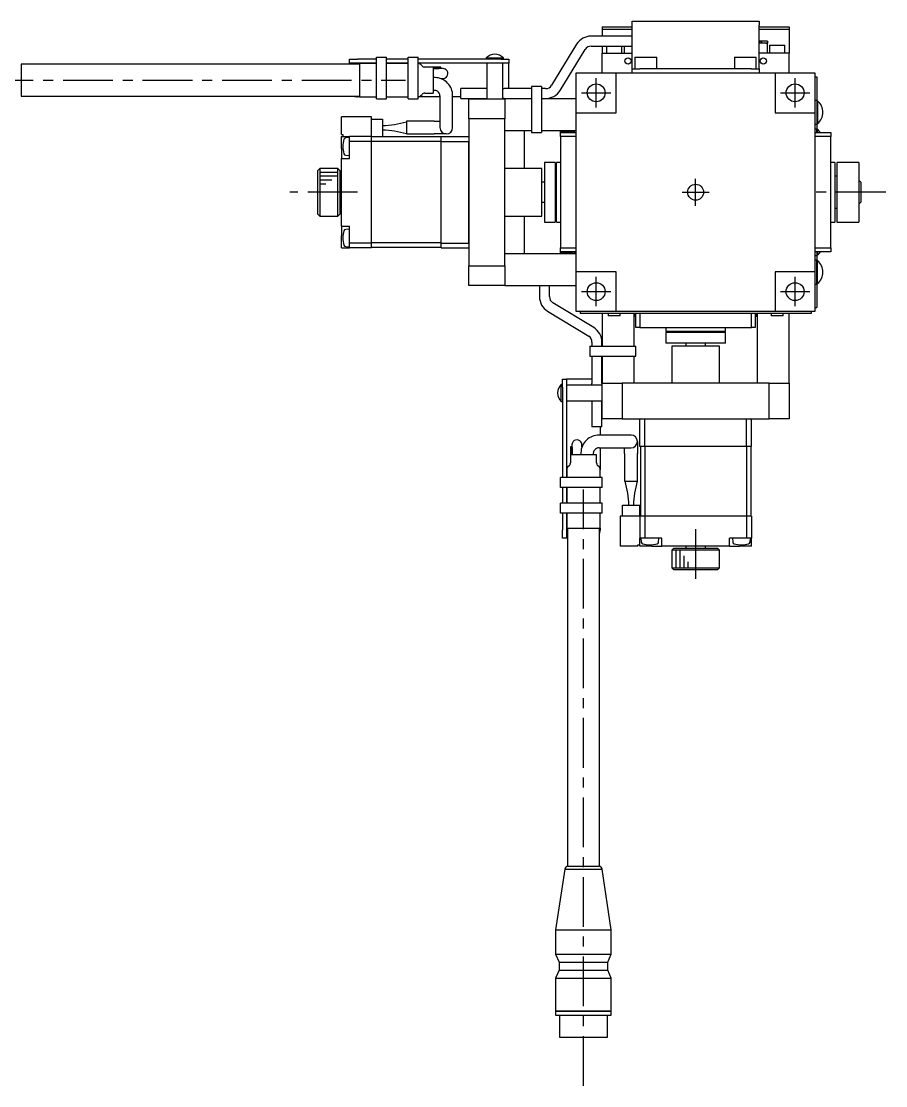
# Model space of a CAD drawing. Extents: x -289 to 423, y 17 to 514.
# Drawn here: x 182.7 to 400.1, y 170.5 to 438.3 of the extents above; entities that cross this region are included whole.
import ezdxf

# ---------------------------------------------------------------- set-up
doc = ezdxf.new("R2010")
doc.units = 0
doc.header["$LTSCALE"] = 10
doc.linetypes.add('CENTER', pattern=[2, 1.25, -0.25, 0.25, -0.25])
doc.layers.add('1', color=7, linetype='CONTINUOUS')

msp = doc.modelspace()

# ---------------------------------------------------------------- linework, layer by layer
at = {"layer": '1', "color": 7, "linetype": 'CONTINUOUS'}
for p, q in [((328.773324, 436.887061), (328.773324, 436.287061)), ((328.773324, 436.887061), (330.140971, 436.887061)), ((328.773324, 436.887061), (328.773324, 436.287061)), ((328.773324, 436.887061), (330.140971, 436.887061)), ((330.140971, 436.887061), (336.273324, 436.887061)), ((330.140971, 436.887061), (336.273324, 436.887061)), ((336.273324, 438.287061), (368.273324, 438.287061)), ((336.273324, 437.287061), (336.273324, 438.287061)), ((336.273324, 438.287061), (368.273324, 438.287061)), ((336.273324, 437.287061), (336.273324, 438.287061)), ((336.273324, 426.287061), (336.273324, 437.287061)), ((336.273324, 426.287061), (336.273324, 437.287061)), ((368.273324, 438.287061), (368.273324, 437.287061)), ((368.273324, 438.287061), (368.273324, 437.287061)), ((368.273324, 426.287061), (368.273324, 437.287061)), ((368.273324, 426.287061), (368.273324, 437.287061)), ((368.273324, 436.887061), (374.405677, 436.887061)), ((368.273324, 436.887061), (374.405677, 436.887061)), ((374.405677, 436.887061), (375.773324, 436.887061)), ((374.405677, 436.887061), (375.773324, 436.887061)), ((375.773324, 436.887061), (375.773324, 436.287061)), ((375.773324, 436.887061), (375.773324, 436.287061)), ((336.273324, 434.537061), (326.005375, 434.537061)), ((328.773324, 436.287061), (330.140971, 436.287061)), ((328.773324, 436.287061), (328.773324, 434.537061)), ((328.773324, 436.287061), (330.140971, 436.287061)), ((328.773324, 436.287061), (328.773324, 434.537061)), ((330.140971, 436.287061), (336.273324, 436.287061)), ((330.140971, 436.287061), (336.273324, 436.287061)), ((368.273324, 436.287061), (374.405677, 436.287061)), ((368.273324, 436.287061), (374.405677, 436.287061)), ((374.405677, 436.287061), (375.773324, 436.287061)), ((374.405677, 436.287061), (375.773324, 436.287061)), ((375.773324, 436.287061), (375.773324, 430.287061)), ((375.773324, 436.287061), (375.773324, 430.287061)), ((322.338776, 432.509136), (316.070826, 422.18408)), ((318.207872, 420.886761), (324.475821, 431.211817)), ((326.005375, 432.037061), (336.273324, 432.037061)), ((328.773324, 432.037061), (328.773324, 430.287061)), ((328.773324, 432.037061), (328.773324, 430.287061)), ((329.873324, 432.037061), (329.873324, 430.287061)), ((329.873324, 432.037061), (329.873324, 430.287061)), ((333.673324, 430.287061), (333.673324, 432.037061)), ((333.673324, 430.287061), (333.673324, 432.037061)), ((334.273324, 432.037061), (334.273324, 430.287061)), ((334.273324, 432.037061), (334.273324, 430.287061)), ((368.392049, 433.287061), (368.273324, 433.287061)), ((368.408563, 432.787061), (368.273324, 432.787061)), ((368.408563, 432.787061), (368.273324, 432.787061)), ((368.392049, 433.287061), (368.392049, 432.787061)), ((368.810163, 433.287061), (368.392049, 433.287061)), ((368.810163, 432.787061), (368.408563, 432.787061)), ((369.889382, 432.787061), (368.408563, 432.787061)), ((368.810163, 433.287061), (368.810163, 432.787061)), ((370.301946, 433.287061), (368.810163, 433.287061)), ((370.301946, 432.787061), (368.810163, 432.787061)), ((369.889382, 432.787061), (370.301946, 432.787061)), ((370.273324, 432.787061), (370.273324, 430.287061)), ((370.273324, 432.787061), (370.273324, 430.287061)), ((370.301946, 433.287061), (370.301946, 432.787061)), ((370.873324, 432.287061), (374.673324, 432.287061)), ((370.873324, 432.287061), (374.673324, 432.287061)), ((370.873324, 432.287061), (370.873324, 430.287061)), ((370.873324, 432.287061), (370.873324, 430.287061)), ((374.673324, 430.287061), (374.673324, 432.287061)), ((374.673324, 430.287061), (374.673324, 432.287061)), ((265.273324, 427.787061), (265.273324, 428.787061)), ((265.273324, 428.787061), (267.273324, 428.787061)), ((265.273324, 427.787061), (265.273324, 428.787061)), ((265.273324, 428.787061), (267.273324, 428.787061)), ((272.023324, 428.787061), (267.273324, 428.787061)), ((272.023324, 428.787061), (267.273324, 428.787061)), ((272.023327, 429.287061), (274.523327, 429.287061)), ((272.023327, 428.287061), (272.023327, 429.287061)), ((280.023324, 428.787061), (274.523324, 428.787061)), ((280.023324, 428.787061), (274.523324, 428.787061)), ((274.523327, 428.287061), (274.523327, 429.287061)), ((280.023327, 429.287061), (282.523327, 429.287061)), ((280.023327, 428.287061), (280.023327, 429.287061)), ((303.273324, 428.787061), (282.523324, 428.787061)), ((303.273324, 428.787061), (282.523324, 428.787061)), ((282.523327, 428.287061), (282.523327, 429.287061)), ((299.623324, 429.079309), (303.923324, 429.079309)), ((299.623324, 429.079309), (303.923324, 429.079309)), ((299.623324, 429.079309), (299.623324, 428.787061)), ((299.623324, 429.079309), (299.623324, 428.787061)), ((303.273324, 428.787061), (305.273324, 428.787061)), ((303.273324, 428.787061), (305.273324, 428.787061)), ((303.923324, 428.787061), (303.923324, 429.079309)), ((303.923324, 428.787061), (303.923324, 429.079309)), ((305.273324, 428.787061), (305.273324, 427.787061)), ((305.273324, 428.787061), (305.273324, 427.787061)), ((328.773324, 425.287061), (328.773324, 430.287061)), ((328.773324, 430.287061), (336.273324, 430.287061)), ((328.773324, 430.287061), (336.273324, 430.287061)), ((328.773324, 425.287061), (328.773324, 430.287061)), ((337.023324, 429.287061), (342.523324, 429.287061)), ((337.023324, 429.287061), (342.523324, 429.287061)), ((337.023324, 429.287061), (337.023324, 426.287061)), ((337.023324, 429.287061), (337.023324, 426.287061)), ((342.523324, 426.287061), (342.523324, 429.287061)), ((342.523324, 426.287061), (342.523324, 429.287061)), ((362.023324, 429.287061), (367.523324, 429.287061)), ((362.023324, 429.287061), (367.523324, 429.287061)), ((362.023324, 429.287061), (362.023324, 426.287061)), ((362.023324, 429.287061), (362.023324, 426.287061)), ((367.523324, 426.287061), (367.523324, 429.287061)), ((367.523324, 426.287061), (367.523324, 429.287061)), ((375.773324, 430.287061), (368.273324, 430.287061)), ((375.773324, 430.287061), (368.273324, 430.287061)), ((375.773324, 425.287061), (375.773324, 430.287061)), ((375.773324, 425.287061), (375.773324, 430.287061)), ((182.730984, 427.487061), (182.730984, 419.487061)), ((267.773327, 427.487061), (182.730984, 427.487061)), ((267.273324, 427.787061), (265.273324, 427.787061)), ((265.273324, 427.487061), (265.273324, 427.787061)), ((267.273324, 427.787061), (265.273324, 427.787061)), ((265.273324, 427.487061), (265.273324, 427.787061)), ((272.023327, 427.787061), (267.273324, 427.787061)), ((272.023327, 427.787061), (267.273324, 427.787061)), ((267.773327, 427.687061), (267.773327, 419.287061)), ((272.023327, 427.687061), (267.773327, 427.687061)), ((272.023327, 425.837061), (272.023327, 428.287061)), ((272.023327, 418.787061), (272.023327, 425.837061)), ((280.023327, 427.787061), (274.523324, 427.787061)), ((280.023327, 427.687061), (274.523324, 427.687061)), ((274.523327, 425.837061), (274.523327, 428.287061)), ((280.023327, 427.787061), (274.523327, 427.787061)), ((274.523327, 418.787061), (274.523327, 425.837061)), ((280.023327, 425.837061), (280.023327, 428.287061)), ((280.023327, 418.787061), (280.023327, 425.837061)), ((303.273324, 427.787061), (282.523324, 427.787061)), ((282.523327, 425.837061), (282.523327, 428.287061)), ((303.273324, 427.787061), (282.523327, 427.787061)), ((282.523327, 418.787061), (282.523327, 425.837061)), ((283.480434, 427.079954), (283.166221, 427.394168)), ((286.273324, 426.787061), (284.187541, 426.787061)), ((286.651472, 426.737061), (286.273286, 426.73459)), ((286.273324, 426.787061), (286.273324, 420.187061)), ((288.78741, 426.40105), (286.273324, 426.642114)), ((287.728407, 426.359921), (286.273324, 426.359921)), ((288.223324, 426.737061), (286.651472, 426.737061)), ((288.548906, 426.377188), (287.728406, 426.359921)), ((288.223324, 426.455137), (288.223324, 426.737061)), ((288.223324, 426.455137), (288.223324, 426.737061)), ((299.773324, 427.787061), (299.773324, 418.787061)), ((305.273324, 427.787061), (303.273324, 427.787061)), ((305.273324, 427.787061), (303.273324, 427.787061)), ((303.773324, 418.787061), (303.773324, 427.787061)), ((305.273324, 421.358835), (305.273324, 427.787061)), ((305.273324, 421.358835), (305.273324, 427.787061)), ((336.273324, 425.287061), (336.273324, 426.287061)), ((336.273324, 426.287061), (338.273324, 426.287061)), ((336.273324, 425.287061), (336.273324, 426.287061)), ((336.273324, 426.287061), (338.273324, 426.287061)), ((366.273324, 426.287061), (338.273324, 426.287061)), ((366.273324, 426.287061), (338.273324, 426.287061)), ((366.273324, 426.287061), (368.273324, 426.287061)), ((366.273324, 426.287061), (368.273324, 426.287061)), ((368.273324, 426.287061), (368.273324, 425.287061)), ((368.273324, 426.287061), (368.273324, 425.287061)), ((286.754246, 424.13559), (286.273324, 424.13559)), ((322.273324, 415.287061), (322.273324, 425.287061)), ((322.273324, 425.287061), (332.273324, 425.287061)), ((332.273324, 415.287061), (332.273324, 425.287061)), ((332.273324, 425.287061), (372.273324, 425.287061)), ((372.273324, 425.287061), (372.273324, 415.287061)), ((372.273324, 425.287061), (382.273324, 425.287061)), ((382.273324, 425.287061), (382.273324, 416.787056)), ((382.273324, 424.287061), (382.773324, 424.287061)), ((382.273324, 424.287061), (382.773324, 424.287061)), ((382.773324, 424.287061), (382.773324, 422.287061)), ((382.773324, 424.287061), (382.773324, 422.287061)), ((286.273324, 420.93559), (286.754246, 420.93559)), ((286.754246, 420.93559), (286.883365, 420.927623)), ((286.883365, 420.927623), (287.02239, 420.900916)), ((287.02239, 420.900916), (287.154844, 420.85702)), ((287.154844, 420.85702), (287.2782, 420.798367)), ((287.2782, 420.798367), (287.391448, 420.727317)), ((293.273324, 418.858835), (293.273324, 421.358835)), ((299.773324, 421.358835), (293.273324, 421.358835)), ((303.773324, 421.358835), (304.139349, 421.358835)), ((307.407298, 421.358835), (304.139349, 421.358835)), ((310.005375, 421.358835), (307.407298, 421.358835)), ((311.023324, 421.358835), (310.005375, 421.358835)), ((311.023324, 421.858835), (311.023324, 421.013139)), ((313.523324, 421.858835), (311.023324, 421.858835)), ((311.023324, 421.013139), (311.023324, 417.112413)), ((313.523324, 421.858835), (313.523324, 421.013139)), ((314.541273, 421.358835), (313.523324, 421.358835)), ((313.523324, 421.013139), (313.523324, 417.112413)), ((382.773324, 422.287061), (382.773324, 418.387061)), ((382.773324, 422.287061), (382.773324, 418.387061)), ((182.730984, 419.487061), (267.773327, 419.487061)), ((267.773327, 419.287061), (267.273324, 419.287061)), ((267.773327, 419.287061), (267.273324, 419.287061)), ((267.773327, 419.287061), (272.023324, 419.287061)), ((272.023327, 418.787061), (274.523327, 418.787061)), ((274.523324, 419.287061), (280.023324, 419.287061)), ((280.023327, 418.787061), (282.523327, 418.787061)), ((287.973324, 419.287061), (282.523324, 419.287061)), ((287.973324, 419.287061), (282.523327, 419.287061)), ((283.166221, 419.579954), (283.480434, 419.894168)), ((284.187541, 420.187061), (286.273324, 420.187061)), ((287.973324, 419.53559), (287.973324, 414.53559)), ((291.173324, 414.53559), (291.173324, 419.53559)), ((293.273324, 419.287061), (291.173324, 419.287061)), ((293.273324, 419.287061), (291.173324, 419.287061)), ((293.273324, 418.858835), (299.773324, 418.858835)), ((295.273324, 418.787061), (304.273324, 418.787061)), ((295.273324, 413.787061), (295.273324, 418.787061)), ((304.139349, 418.858835), (303.773324, 418.858835)), ((304.139349, 418.858835), (307.407298, 418.858835)), ((304.273324, 418.787061), (304.273324, 413.787061)), ((311.023324, 418.787061), (304.273324, 418.787061)), ((307.407298, 418.858835), (310.005375, 418.858835)), ((310.005375, 418.858835), (311.023324, 418.858835)), ((313.523324, 418.858835), (314.541273, 418.858835)), ((322.273324, 418.787061), (313.523324, 418.787061)), ((382.773324, 418.387061), (382.273324, 418.387061)), ((382.773324, 418.387061), (382.773324, 412.387061)), ((382.932879, 418.237061), (382.773324, 418.237061)), ((382.932879, 418.237061), (382.932879, 412.537061)), ((311.023324, 417.112413), (311.023324, 410.287061)), ((313.523324, 417.112413), (313.523324, 410.287061)), ((322.273324, 415.287061), (332.273324, 415.287061)), ((322.273324, 375.287061), (322.273324, 415.287061)), ((372.273324, 415.287061), (382.273324, 415.287061)), ((382.273324, 416.787056), (382.273324, 415.287061)), ((382.273324, 415.287061), (382.273324, 414.787066)), ((270.773324, 414.287061), (263.273324, 414.287061)), ((263.273324, 409.787061), (263.273324, 414.287061)), ((270.773324, 409.287061), (270.773324, 414.287061)), ((270.773324, 413.687061), (273.573324, 413.687061)), ((273.573324, 413.687061), (273.573324, 409.287061)), ((279.573324, 413.13559), (279.573324, 409.93559)), ((286.573324, 413.13559), (279.573324, 413.13559)), ((286.573324, 413.13559), (287.973324, 413.13559)), ((287.973324, 414.53559), (287.973324, 411.53559)), ((291.173324, 411.53559), (291.173324, 414.53559)), ((304.273324, 413.787061), (295.273324, 413.787061)), ((295.273324, 413.787061), (295.273324, 376.787061)), ((304.273324, 376.787061), (304.273324, 413.787061)), ((382.273324, 414.787066), (382.273324, 409.287061)), ((382.273324, 412.387061), (382.773324, 412.387061)), ((382.773324, 412.537061), (382.932879, 412.537061)), ((382.773324, 412.387061), (382.773324, 411.187061)), ((382.773324, 412.387061), (382.773324, 411.187061)), ((263.273324, 409.787061), (263.573324, 409.787061)), ((263.573324, 409.787061), (263.573324, 409.287061)), ((279.573324, 409.93559), (286.573324, 409.93559)), ((289.573324, 409.93559), (286.573324, 409.93559)), ((304.273324, 410.787061), (311.023324, 410.787061)), ((309.273324, 401.287061), (309.273324, 410.787061)), ((309.273324, 401.287061), (309.273324, 410.787061)), ((311.023324, 410.287061), (313.523324, 410.287061)), ((313.523324, 410.787061), (322.273324, 410.787061)), ((318.273324, 410.287061), (318.273324, 410.537061)), ((318.273324, 410.287061), (318.273324, 410.537061)), ((321.11544, 410.537061), (318.273324, 410.537061)), ((321.11544, 410.537061), (318.273324, 410.537061)), ((318.273324, 410.287061), (322.273324, 410.287061)), ((318.273324, 409.287061), (318.273324, 410.287061)), ((321.273324, 410.716883), (321.273324, 410.787061)), ((321.273324, 410.716883), (321.273324, 410.787061)), ((321.613769, 410.287061), (321.613769, 410.787061)), ((321.773324, 410.287061), (321.773324, 410.787061)), ((382.773324, 411.187061), (382.273324, 411.187061)), ((382.273324, 410.287061), (386.273324, 410.287061)), ((382.773324, 411.037061), (382.773324, 411.187061)), ((382.773324, 410.287061), (382.773324, 411.187061)), ((382.773324, 410.287061), (382.773324, 411.037061)), ((382.773324, 410.287061), (382.773324, 411.037061)), ((382.932879, 411.037061), (382.773324, 411.037061)), ((382.932879, 410.287061), (382.932879, 411.037061)), ((386.273324, 410.287061), (386.273324, 409.287061)), ((263.273324, 409.287061), (265.273324, 409.287061)), ((263.273324, 406.287061), (263.273324, 409.287061)), ((265.273324, 409.037061), (264.288044, 408.95086)), ((270.773324, 409.287061), (265.273324, 409.287061)), ((265.273324, 408.087061), (265.273324, 409.287061)), ((265.273324, 403.787061), (265.273324, 408.087061)), ((270.773324, 408.087061), (265.273324, 408.087061)), ((270.773324, 408.087061), (270.773324, 409.287061)), ((270.773324, 409.287061), (273.573324, 409.287061)), ((288.273324, 409.187061), (270.773324, 409.187061)), ((270.773324, 382.487061), (270.773324, 408.087061)), ((288.273324, 408.04564), (270.773324, 408.04564)), ((288.273324, 409.287061), (295.173324, 409.287061)), ((288.273324, 408.087061), (288.273324, 409.287061)), ((288.273324, 408.087061), (295.223324, 408.087061)), ((288.273324, 382.487061), (288.273324, 408.087061)), ((295.273324, 409.187061), (295.173324, 409.287061)), ((295.223324, 408.087061), (295.273324, 408.137061)), ((295.223324, 382.487061), (295.223324, 408.087061)), ((318.273324, 409.287061), (318.273324, 381.287061)), ((322.273324, 409.287061), (318.273324, 409.287061)), ((382.273324, 409.287061), (382.273324, 406.287066)), ((386.273324, 409.287061), (382.273324, 409.287061)), ((386.273324, 381.287061), (386.273324, 409.287061)), ((263.273324, 406.287061), (263.273324, 403.787061)), ((264.288044, 404.623262), (265.273324, 404.537061)), ((382.273324, 406.287066), (382.273324, 388.787056)), ((263.273324, 386.787061), (263.273324, 403.787061)), ((263.273324, 403.787061), (265.273324, 403.787061)), ((314.273324, 402.787061), (314.273324, 387.787061)), ((316.973324, 402.787061), (314.273324, 402.787061)), ((316.973324, 402.787061), (316.973324, 387.787061)), ((317.273324, 387.787061), (317.273324, 402.787061)), ((318.273324, 402.787061), (317.273324, 402.787061)), ((387.273324, 402.787061), (386.273324, 402.787061)), ((387.273324, 402.787061), (387.273324, 387.787061)), ((387.773324, 402.787061), (387.773324, 387.787061)), ((393.273324, 402.787061), (387.773324, 402.787061)), ((393.273324, 402.787061), (393.273324, 387.787061)), ((257.773324, 401.287061), (257.273324, 400.787061)), ((257.273324, 395.287061), (257.273324, 400.787061)), ((257.773324, 401.287061), (257.773324, 395.287061)), ((262.273324, 401.287061), (257.773324, 401.287061)), ((262.273324, 395.287061), (262.273324, 401.287061)), ((262.773324, 400.787061), (262.273324, 401.287061)), ((262.773324, 400.787061), (262.773324, 395.287061)), ((313.573324, 401.287061), (304.273324, 401.287061)), ((313.573324, 389.287061), (313.573324, 401.287061)), ((317.273324, 399.287061), (316.973324, 399.287061)), ((387.773324, 399.287061), (387.273324, 399.287061)), ((263.273324, 397.787061), (262.773324, 397.787061)), ((314.273324, 397.787061), (313.573324, 397.787061)), ((393.773324, 397.787061), (393.273324, 398.287061)), ((393.773324, 397.787061), (393.773324, 395.287061)), ((257.273324, 389.787061), (257.273324, 395.287061)), ((257.773324, 395.287061), (257.773324, 389.287061)), ((262.273324, 389.287061), (262.273324, 395.287061)), ((262.773324, 395.287061), (262.773324, 389.787061)), ((393.773324, 395.287061), (393.773324, 392.787061)), ((262.773324, 392.787061), (263.273324, 392.787061)), ((313.573324, 392.787061), (314.273324, 392.787061)), ((316.973324, 391.287061), (317.273324, 391.287061)), ((387.273324, 391.287061), (387.773324, 391.287061)), ((393.273324, 392.287061), (393.773324, 392.787061)), ((257.273324, 389.787061), (257.773324, 389.287061)), ((257.773324, 389.287061), (262.273324, 389.287061)), ((262.273324, 389.287061), (262.773324, 389.787061)), ((304.273324, 389.287061), (313.573324, 389.287061)), ((309.273324, 379.787061), (309.273324, 389.287061)), ((309.273324, 379.787061), (309.273324, 389.287061)), ((382.273324, 388.787056), (382.273324, 385.787066)), ((263.273324, 386.787061), (265.273324, 386.787061)), ((263.273324, 386.787061), (263.273324, 384.287061)), ((265.273324, 386.037061), (264.288044, 385.95086)), ((265.273324, 382.487061), (265.273324, 386.787061)), ((314.273324, 387.787061), (316.973324, 387.787061)), ((317.273324, 387.787061), (318.273324, 387.787061)), ((382.273324, 385.787066), (382.273324, 384.287056)), ((386.273324, 387.787061), (387.273324, 387.787061)), ((387.773324, 387.787061), (393.273324, 387.787061)), ((263.273324, 381.287061), (263.273324, 384.287061)), ((382.273324, 384.287056), (382.273324, 381.287061)), ((263.273324, 381.287061), (265.273324, 381.287061)), ((264.288044, 381.623262), (265.273324, 381.537061)), ((270.773324, 382.487061), (265.273324, 382.487061)), ((265.273324, 381.287061), (265.273324, 382.487061)), ((270.773324, 381.287061), (265.273324, 381.287061)), ((288.273324, 382.528482), (270.773324, 382.528482)), ((270.773324, 381.287061), (270.773324, 382.487061)), ((288.273324, 381.387061), (270.773324, 381.387061)), ((288.273324, 382.487061), (295.223324, 382.487061)), ((288.273324, 381.287061), (288.273324, 382.487061)), ((288.273324, 381.287061), (295.173324, 381.287061)), ((295.173324, 381.287061), (295.273324, 381.387061)), ((295.273324, 382.437061), (295.223324, 382.487061)), ((318.273324, 380.287061), (318.273324, 381.287061)), ((318.273324, 381.287061), (322.273324, 381.287061)), ((318.273324, 380.037061), (318.273324, 380.287061)), ((318.273324, 380.037061), (318.273324, 380.287061)), ((322.273324, 380.287061), (318.273324, 380.287061)), ((321.613768, 380.287061), (321.613768, 379.787061)), ((321.773323, 380.287061), (321.773323, 379.787061)), ((382.273324, 381.287061), (382.273324, 379.787056)), ((382.273324, 381.287061), (386.273324, 381.287061)), ((386.273324, 380.287061), (382.273324, 380.287061)), ((382.773323, 380.287061), (382.773323, 379.387061)), ((382.773323, 380.287061), (382.773323, 379.537061)), ((382.773323, 380.287061), (382.773323, 379.537061)), ((382.932878, 380.287061), (382.932878, 379.537061)), ((386.273324, 381.287061), (386.273324, 380.287061)), ((322.273324, 379.787061), (304.273324, 379.787061)), ((318.273324, 380.037061), (321.11544, 380.037061)), ((318.273324, 380.037061), (321.11544, 380.037061)), ((321.273324, 379.787061), (321.273324, 379.857239)), ((321.273324, 379.787061), (321.273324, 379.857239)), ((382.273323, 379.387061), (382.773323, 379.387061)), ((382.273324, 379.787056), (382.273324, 376.787066)), ((382.773324, 378.187061), (382.273324, 378.187061)), ((382.773323, 379.537061), (382.773323, 379.387061)), ((382.773323, 379.537061), (382.932878, 379.537061)), ((382.773324, 379.387061), (382.773324, 378.187061)), ((382.773324, 379.387061), (382.773324, 378.187061)), ((382.773324, 372.187061), (382.773324, 378.187061)), ((382.932879, 378.037061), (382.773324, 378.037061)), ((382.932879, 372.337061), (382.932879, 378.037061)), ((295.273324, 371.787061), (295.273324, 376.787061)), ((295.273324, 376.787061), (304.273324, 376.787061)), ((304.273324, 376.787061), (304.273324, 371.787061)), ((332.273324, 375.287061), (322.273324, 375.287061)), ((322.273324, 365.287061), (322.273324, 375.287061)), ((332.273324, 365.287061), (332.273324, 375.287061)), ((372.273324, 375.287061), (372.273324, 365.287061)), ((382.273324, 375.287061), (372.273324, 375.287061)), ((382.273324, 376.787066), (382.273324, 375.787056)), ((382.273324, 375.787056), (382.273324, 375.287061)), ((382.273324, 375.287061), (382.273324, 373.787066)), ((382.273324, 373.787066), (382.273324, 365.287061)), ((382.273324, 372.187061), (382.773324, 372.187061)), ((382.773324, 372.337061), (382.932879, 372.337061)), ((382.773324, 372.187061), (382.773324, 368.287061)), ((382.773324, 372.187061), (382.773324, 368.287061)), ((304.273324, 371.787061), (295.273324, 371.787061)), ((304.273324, 371.787061), (322.273324, 371.787061)), ((313.023324, 371.787061), (313.023324, 369.019112)), ((315.523324, 369.019112), (315.523324, 371.787061)), ((326.673624, 361.221609), (316.348568, 367.489558)), ((382.773324, 368.287061), (382.773324, 366.287061)), ((382.773324, 368.287061), (382.773324, 366.287061)), ((315.051249, 365.352513), (325.376305, 359.084564)), ((332.273324, 365.287061), (322.273324, 365.287061)), ((323.273324, 365.287061), (323.273324, 364.787061)), ((323.273324, 365.287061), (323.273324, 364.787061)), ((325.273324, 364.787061), (323.273324, 364.787061)), ((325.273324, 364.787061), (323.273324, 364.787061)), ((379.273324, 364.787061), (325.273324, 364.787061)), ((379.273324, 364.787061), (325.273324, 364.787061)), ((328.773324, 364.787061), (328.773324, 356.537061)), ((330.273324, 364.787061), (330.273324, 364.187061)), ((330.273324, 364.787061), (330.273324, 364.187061)), ((333.273324, 364.187061), (330.273324, 364.187061)), ((333.273324, 364.187061), (330.273324, 364.187061)), ((372.273324, 365.287061), (332.273324, 365.287061)), ((333.273324, 364.187061), (333.273324, 364.787061)), ((333.273324, 364.187061), (333.273324, 364.787061)), ((336.773324, 356.537061), (336.773324, 364.787061)), ((337.273324, 364.627506), (336.773324, 364.627506)), ((337.273324, 361.287061), (337.273324, 364.787061)), ((338.273324, 364.787061), (338.273324, 361.287061)), ((366.273324, 361.287061), (366.273324, 364.787061)), ((367.273324, 364.787061), (367.273324, 361.287061)), ((367.273324, 364.627506), (367.773324, 364.627506)), ((367.773324, 364.787061), (367.773324, 347.287061)), ((371.273324, 364.787061), (371.273324, 364.187061)), ((371.273324, 364.787061), (371.273324, 364.187061)), ((374.273324, 364.187061), (371.273324, 364.187061)), ((374.273324, 364.187061), (371.273324, 364.187061)), ((382.273324, 365.287061), (372.273324, 365.287061)), ((374.273324, 364.187061), (374.273324, 364.787061)), ((374.273324, 364.187061), (374.273324, 364.787061)), ((375.773324, 347.287061), (375.773324, 364.787061)), ((381.273324, 364.787061), (379.273324, 364.787061)), ((381.273324, 364.787061), (379.273324, 364.787061)), ((381.273324, 365.287061), (381.273324, 364.787061)), ((381.273324, 365.287061), (381.273324, 364.787061)), ((382.273324, 366.287061), (382.773324, 366.287061)), ((382.273324, 366.287061), (382.773324, 366.287061)), ((338.273324, 361.287061), (337.273324, 361.287061)), ((338.273324, 361.287061), (366.273324, 361.287061)), ((344.773324, 361.287061), (344.773324, 360.287061)), ((359.773324, 360.287061), (344.773324, 360.287061)), ((359.773324, 359.987061), (344.773324, 359.987061)), ((344.773324, 359.987061), (344.773324, 357.287061)), ((348.273324, 360.287061), (348.273324, 359.987061)), ((356.273324, 359.987061), (356.273324, 360.287061)), ((359.773324, 360.287061), (359.773324, 361.287061)), ((359.773324, 357.287061), (359.773324, 359.987061)), ((367.273324, 361.287061), (366.273324, 361.287061)), ((325.701549, 356.537061), (326.547246, 356.537061)), ((325.701549, 356.537061), (325.701549, 354.037061)), ((326.201549, 357.55501), (326.201549, 356.537061)), ((326.547246, 356.537061), (330.447972, 356.537061)), ((328.701549, 356.537061), (328.701549, 357.55501)), ((330.447972, 356.537061), (337.273324, 356.537061)), ((337.273324, 354.037061), (337.273324, 356.537061)), ((359.773324, 357.287061), (344.773324, 357.287061)), ((358.273324, 356.587061), (346.273324, 356.587061)), ((346.273324, 356.587061), (346.273324, 347.287061)), ((349.773324, 357.287061), (349.773324, 356.587061)), ((354.773324, 356.587061), (354.773324, 357.287061)), ((358.273324, 347.287061), (358.273324, 356.587061)), ((325.701549, 354.037061), (326.547246, 354.037061)), ((326.201549, 354.037061), (326.201549, 353.019112)), ((326.547246, 354.037061), (330.447972, 354.037061)), ((328.701549, 353.019112), (328.701549, 354.037061)), ((328.773324, 354.037061), (328.773324, 347.287061)), ((330.447972, 354.037061), (337.273324, 354.037061)), ((336.773324, 347.287061), (336.773324, 354.037061)), ((326.201549, 353.019112), (326.201549, 350.421036)), ((328.701549, 350.421036), (328.701549, 353.019112)), ((318.773324, 346.287061), (318.773324, 348.287061)), ((318.773324, 348.287061), (319.773324, 348.287061)), ((318.773324, 348.287061), (319.773324, 348.287061)), ((318.773324, 346.287061), (318.773324, 348.287061)), ((319.773324, 348.287061), (319.773324, 346.287061)), ((326.201549, 348.287061), (319.773324, 348.287061)), ((319.773324, 348.287061), (319.773324, 346.287061)), ((326.201549, 348.287061), (319.773324, 348.287061)), ((326.201549, 350.421036), (326.201549, 347.153086)), ((328.701549, 347.153086), (328.701549, 350.421036)), ((318.481076, 342.637061), (318.481076, 346.937061)), ((318.481076, 342.637061), (318.481076, 346.937061)), ((318.773324, 346.937061), (318.481076, 346.937061)), ((318.773324, 346.937061), (318.481076, 346.937061)), ((318.773324, 346.287061), (318.773324, 323.537061)), ((318.773324, 346.287061), (318.773324, 323.537061)), ((328.773324, 346.787061), (319.773324, 346.787061)), ((319.773324, 346.287061), (319.773324, 323.537065)), ((319.773324, 346.287061), (319.773324, 323.537065)), ((326.201549, 346.787061), (326.201549, 347.153086)), ((328.701549, 347.153086), (328.701549, 346.787061)), ((328.773324, 345.787056), (328.773324, 347.287061)), ((328.773324, 347.287061), (333.773324, 347.287061)), ((328.773324, 343.787066), (328.773324, 345.787056)), ((333.773324, 347.287061), (333.773324, 338.287061)), ((370.773324, 347.287061), (333.773324, 347.287061)), ((370.773324, 338.287061), (370.773324, 347.287061)), ((370.773324, 347.287061), (375.773324, 347.287061)), ((375.773324, 347.287061), (375.773324, 338.287061)), ((319.773324, 342.787061), (328.773324, 342.787061)), ((326.201549, 342.787061), (326.201549, 336.287061)), ((328.701549, 336.287061), (328.701549, 342.787061)), ((328.773324, 338.287061), (328.773324, 343.787066)), ((318.481076, 342.637061), (318.773324, 342.637061)), ((318.481076, 342.637061), (318.773324, 342.637061)), ((333.773324, 338.287061), (328.773324, 338.287061)), ((333.773324, 338.287061), (370.773324, 338.287061)), ((338.373324, 338.287061), (338.273324, 338.187061)), ((338.273324, 331.287061), (338.273324, 338.187061)), ((339.473324, 338.237061), (339.423324, 338.287061)), ((339.473324, 331.287061), (339.473324, 338.237061)), ((365.073324, 338.237061), (339.473324, 338.237061)), ((365.123324, 338.287061), (365.073324, 338.237061)), ((365.073324, 331.287061), (365.073324, 338.237061)), ((366.273324, 338.187061), (366.173324, 338.287061)), ((366.273324, 331.287061), (366.273324, 338.187061)), ((375.773324, 338.287061), (370.773324, 338.287061)), ((328.701549, 336.287061), (326.201549, 336.287061)), ((328.273324, 336.287061), (328.273324, 334.187061)), ((328.273324, 336.287061), (328.273324, 334.187061)), ((333.024795, 334.187061), (328.024795, 334.187061)), ((336.024795, 334.187061), (333.024795, 334.187061)), ((337.624795, 332.587061), (337.624795, 329.587061)), ((321.105247, 331.237061), (320.823324, 331.237061)), ((321.105247, 331.237061), (320.823324, 331.237061)), ((320.823324, 331.237061), (320.823324, 329.665209)), ((320.823324, 329.665209), (320.825795, 329.287023)), ((321.159335, 331.801147), (320.918271, 329.287061)), ((321.183197, 331.562643), (321.200464, 330.742143)), ((321.200464, 330.742145), (321.200464, 329.287061)), ((323.424795, 329.767983), (323.424795, 329.287061)), ((326.624795, 329.767983), (326.632762, 329.897102)), ((326.624795, 329.287061), (326.624795, 329.767983)), ((326.632762, 329.897102), (326.659468, 330.036127)), ((326.659468, 330.036127), (326.703365, 330.168582)), ((326.703365, 330.168582), (326.762018, 330.291937)), ((326.762018, 330.291937), (326.833068, 330.405185)), ((328.024795, 330.987061), (333.024795, 330.987061)), ((328.273324, 330.987061), (328.273324, 325.472851)), ((328.273324, 330.987061), (328.273324, 325.472851)), ((333.024795, 330.987061), (336.024795, 330.987061)), ((334.424795, 329.587061), (334.424795, 330.987061)), ((334.424795, 329.587061), (334.424795, 322.587061)), ((337.624795, 322.587061), (337.624795, 329.587061)), ((339.473324, 331.287061), (338.273324, 331.287061)), ((338.373324, 331.287061), (338.373324, 313.787061)), ((365.073324, 331.287061), (339.473324, 331.287061)), ((339.514745, 331.287061), (339.514745, 313.787061)), ((365.031902, 331.287061), (365.031902, 313.787061)), ((366.273324, 331.287061), (365.073324, 331.287061)), ((366.173324, 331.287061), (366.173324, 313.787061)), ((320.773324, 329.287061), (327.373324, 329.287061)), ((320.773324, 329.287061), (320.773324, 327.201278)), ((327.373324, 327.201278), (327.373324, 329.287061)), ((319.873324, 325.472851), (319.873324, 323.537065)), ((320.480431, 326.494171), (320.166217, 326.179958)), ((327.980431, 326.179958), (327.666217, 326.494171)), ((328.273324, 323.537061), (328.273324, 325.472851)), ((318.273324, 321.037065), (318.273324, 323.537065)), ((319.273324, 323.537065), (318.273324, 323.537065)), ((321.723324, 323.537065), (319.273324, 323.537065)), ((328.773324, 323.537065), (321.723324, 323.537065)), ((328.773324, 321.037065), (328.773324, 323.537065)), ((334.424795, 322.587061), (337.624795, 322.587061)), ((319.273324, 321.037065), (318.273324, 321.037065)), ((318.773324, 321.037065), (318.773324, 317.037061)), ((318.773324, 321.037061), (318.773324, 317.037061)), ((321.723324, 321.037065), (319.273324, 321.037065)), ((319.773324, 321.037065), (319.773324, 317.037065)), ((319.773324, 321.037065), (319.773324, 317.037065)), ((319.873324, 321.037065), (319.873324, 317.037065)), ((328.773324, 321.037065), (321.723324, 321.037065)), ((328.273324, 317.037061), (328.273324, 321.037061)), ((318.273324, 314.537065), (318.273324, 317.037065)), ((319.273324, 317.037065), (318.273324, 317.037065)), ((321.723324, 317.037065), (319.273324, 317.037065)), ((328.773324, 317.037065), (321.723324, 317.037065)), ((328.773324, 314.537065), (328.773324, 317.037065)), ((333.873324, 313.787061), (333.873324, 316.587061)), ((333.873324, 316.587061), (338.273324, 316.587061)), ((338.273324, 313.787061), (338.273324, 316.587061)), ((319.273324, 314.537065), (318.273324, 314.537065)), ((318.773324, 314.537065), (318.773324, 310.287061)), ((318.773324, 314.537061), (318.773324, 310.287061)), ((321.723324, 314.537065), (319.273324, 314.537065)), ((319.773324, 314.537065), (319.773324, 310.287061)), ((319.773324, 314.537065), (319.773324, 310.287061)), ((319.873324, 314.537065), (319.873324, 310.787065)), ((328.773324, 314.537065), (321.723324, 314.537065)), ((328.273324, 310.787065), (328.273324, 314.537061)), ((333.273324, 313.787061), (333.273324, 306.287061)), ((338.273324, 313.787061), (333.273324, 313.787061)), ((338.273324, 313.787061), (338.273324, 308.287061)), ((339.473324, 313.787061), (338.273324, 313.787061)), ((339.473324, 313.787061), (339.473324, 308.287061)), ((365.073324, 313.787061), (339.473324, 313.787061)), ((365.073324, 313.787061), (365.073324, 308.287061)), ((366.273324, 313.787061), (365.073324, 313.787061)), ((366.273324, 313.787061), (366.273324, 308.287061)), ((319.873324, 310.787065), (328.273324, 310.787065)), ((320.073324, 310.787065), (320.073324, 225.744721)), ((328.073324, 225.744721), (328.073324, 310.787065)), ((328.273324, 310.787065), (328.273324, 310.287061)), ((328.273324, 310.787065), (328.273324, 310.287061)), ((318.773324, 308.287061), (318.773324, 310.287061)), ((318.773324, 308.287061), (318.773324, 310.287061)), ((319.773324, 308.287061), (318.773324, 308.287061)), ((319.773324, 308.287061), (318.773324, 308.287061)), ((319.773324, 310.287061), (319.773324, 308.287061)), ((319.773324, 310.287061), (319.773324, 308.287061)), ((320.073324, 308.287061), (319.773324, 308.287061)), ((320.073324, 308.287061), (319.773324, 308.287061)), ((339.473324, 308.287061), (338.273324, 308.287061)), ((338.273324, 306.287061), (338.273324, 308.287061)), ((338.523324, 308.287061), (338.609525, 307.301781)), ((343.773324, 308.287061), (339.473324, 308.287061)), ((342.937123, 307.301781), (343.023324, 308.287061)), ((343.773324, 306.287061), (343.773324, 308.287061)), ((365.073324, 308.287061), (360.773324, 308.287061)), ((360.773324, 306.287061), (360.773324, 308.287061)), ((361.523324, 308.287061), (361.609525, 307.301781)), ((366.273324, 308.287061), (365.073324, 308.287061)), ((365.937123, 307.301781), (366.023324, 308.287061)), ((366.273324, 306.287061), (366.273324, 308.287061)), ((337.773324, 306.287061), (333.273324, 306.287061)), ((337.773324, 306.587061), (338.273324, 306.587061)), ((337.773324, 306.287061), (337.773324, 306.587061)), ((341.273324, 306.287061), (338.273324, 306.287061)), ((341.273324, 306.287061), (343.773324, 306.287061)), ((360.773324, 306.287061), (343.773324, 306.287061)), ((346.773324, 305.787061), (346.273324, 305.287061)), ((352.273324, 305.287061), (346.273324, 305.287061)), ((346.273324, 305.287061), (346.273324, 300.787061)), ((346.773324, 305.787061), (352.273324, 305.787061)), ((349.773324, 306.287061), (349.773324, 305.787061)), ((352.273324, 305.787061), (357.773324, 305.787061)), ((358.273324, 305.287061), (352.273324, 305.287061)), ((354.773324, 305.787061), (354.773324, 306.287061)), ((358.273324, 305.287061), (357.773324, 305.787061)), ((358.273324, 300.787061), (358.273324, 305.287061)), ((360.773324, 306.287061), (363.273324, 306.287061)), ((366.273324, 306.287061), (363.273324, 306.287061)), ((346.273324, 300.787061), (352.273324, 300.787061)), ((346.273324, 300.787061), (346.773324, 300.287061)), ((352.273324, 300.287061), (346.773324, 300.287061)), ((352.273324, 300.787061), (358.273324, 300.787061)), ((357.773324, 300.287061), (352.273324, 300.287061)), ((357.773324, 300.287061), (358.273324, 300.787061)), ((319.388998, 225.021047), (317.073325, 209.787065)), ((319.388998, 225.021047), (328.757649, 225.021047)), ((320.073324, 225.744721), (328.073324, 225.744721)), ((331.073323, 209.787065), (328.757649, 225.021047)), ((317.073325, 209.787065), (331.073323, 209.787065)), ((317.073325, 209.787065), (317.073325, 203.594066)), ((331.073323, 203.594066), (331.073323, 209.787065)), ((317.073325, 203.594066), (331.073323, 203.594066)), ((317.073325, 203.594066), (317.923324, 201.594066)), ((330.223324, 201.594066), (331.073323, 203.594066)), ((317.923324, 201.594066), (330.223324, 201.594066)), ((317.923324, 201.594066), (317.923324, 199.594066)), ((330.223324, 199.594066), (330.223324, 201.594066)), ((317.923324, 199.594066), (317.073325, 197.594066)), ((317.923324, 199.594066), (330.223324, 199.594066)), ((331.073323, 197.594066), (330.223324, 199.594066)), ((317.073325, 197.594066), (331.073323, 197.594066)), ((317.073325, 197.594066), (317.073325, 189.337066)), ((331.073323, 189.337066), (331.073323, 197.594066)), ((317.073325, 189.337066), (331.073323, 189.337066)), ((317.073325, 189.337066), (317.123325, 189.287066)), ((317.073325, 189.287066), (331.073323, 189.287066)), ((317.073325, 189.287066), (317.073325, 188.287064)), ((317.073325, 188.287064), (331.073323, 188.287064)), ((318.073326, 188.287064), (318.073326, 182.787063)), ((330.073322, 182.787063), (330.073322, 188.287064)), ((331.023323, 189.287066), (331.073323, 189.337066)), ((331.073323, 188.287064), (331.073323, 189.287066)), ((318.073326, 182.787063), (330.073322, 182.787063))]:
    msp.add_line(p, q, dxfattribs=at)
at = {"layer": '1', "color": 4, "linetype": 'CENTER'}
for p, q in [((133.234816, 423.487061), (279.29783, 423.487061)), ((327.273324, 416.587061), (327.273324, 423.987061)), ((377.273324, 416.587061), (377.273324, 423.987061)), ((323.573324, 420.287061), (330.973324, 420.287061)), ((373.573324, 420.287061), (380.973324, 420.287061)), ((352.273324, 391.887061), (352.273324, 398.687061)), ((267.269659, 395.287061), (250.218995, 395.287061)), ((348.873324, 395.287061), (355.673324, 395.287061)), ((400.054096, 395.287061), (380.867019, 395.287061)), ((327.273324, 366.587061), (327.273324, 373.987061)), ((377.273324, 366.587061), (377.273324, 373.987061)), ((323.573324, 370.287061), (330.973324, 370.287061)), ((373.573324, 370.287061), (380.973324, 370.287061)), ((324.073324, 170.537062), (324.073324, 320.537062)), ((352.273324, 310.537062), (352.273324, 295.537062))]:
    msp.add_line(p, q, dxfattribs=at)
at = {"layer": '1', "color": 9, "linetype": 'CONTINUOUS'}
for p, q in [((262.273324, 400.287061), (257.773324, 400.287061)), ((262.273324, 399.287061), (257.773324, 399.287061)), ((260.773324, 398.287061), (257.773324, 398.287061)), ((259.273324, 397.287061), (257.773324, 397.287061)), ((347.273324, 305.287061), (347.273324, 300.787061)), ((348.273324, 305.287061), (348.273324, 300.787061)), ((349.273324, 303.787061), (349.273324, 300.787061)), ((350.273324, 302.287061), (350.273324, 300.787061))]:
    msp.add_line(p, q, dxfattribs=at)
at = {"layer": '1', "color": 7, "linetype": 'CONTINUOUS'}
for centre, radius in [((335.273324, 428.287061), 0.8), ((335.273324, 428.287061), 0.8), ((369.273324, 428.287061), 0.8), ((369.273324, 428.287061), 0.8), ((327.273324, 420.287061), 2.25), ((377.273324, 420.287061), 2.25), ((352.273324, 395.287061), 2), ((327.273324, 370.287061), 2.25), ((377.273324, 370.287061), 2.25)]:
    msp.add_circle(centre, radius, dxfattribs=at)
for centre, radius, start, end in [((325.979928, 430.254403), 4.282733, 89.659559, 148.232714), ((325.977882, 430.257915), 1.779358, 89.114705, 147.581931), ((301.773324, 426.987061), 3, 44.220044, 135.779956), ((301.773324, 426.987061), 3, 44.220044, 135.779956), ((282.459114, 426.687061), 1, 45, 86.318505), ((284.187541, 427.787061), 1, 225, 270), ((288.685233, 425.046322), 1.358576, 64.15872537, 85.68675396), ((288.726303, 425.144748), 1.252104, 292.21171528, 63.88698666), ((286.665712, 419.627902), 4.508557, 358.826795, 88.874813), ((288.384955, 426.589514), 2.728423, 267.06087324, 287.3729631), ((286.517446, 419.562657), 1.45613, 358.93492537, 53.11414932), ((314.568765, 423.137981), 1.779358, 269.114705, 327.581931), ((314.56672, 423.141493), 4.282733, 269.659559, 328.232714), ((267.273324, 421.287061), 2, 244.158067, 270), ((267.273324, 421.287061), 2, 244.158067, 270), ((282.459114, 420.287061), 1, 273.681699, 315), ((284.187541, 419.187061), 1, 90, 135), ((380.573324, 415.387061), 3.7, 0, 50.378165), ((380.573324, 415.387061), 3.7, 309.621835, 0), ((272.159421, 440.625399), 28.615444, 272.832165, 285.015922), ((272.426251, 384.047998), 26.90568, 74.595351, 87.556562), ((289.573324, 411.53559), 1.6, 180, 270), ((289.573324, 411.53559), 1.6, 270, 0), ((323.973324, 408.187061), 3.7, 135.355754, 145.419222), ((380.573324, 408.187061), 3.7, 34.580778, 50.378165), ((269.573324, 406.787061), 6, 162.370845, 197.629155), ((264.331622, 408.452763), 0.5, 95, 162.370845), ((264.331622, 405.121359), 0.5, 197.629155, 265), ((269.573324, 383.787061), 6, 162.370845, 197.629155), ((264.331622, 385.452763), 0.5, 95, 162.370845), ((264.331622, 382.121359), 0.5, 197.629155, 265), ((323.973323, 382.387061), 3.7, 214.580778, 224.644246), ((380.573323, 382.387061), 3.7, 309.621835, 325.419222), ((380.573324, 375.187061), 3.7, 0, 50.378165), ((380.573324, 375.187061), 3.7, 309.621835, 0), ((317.305982, 368.993665), 4.282733, 179.659559, 238.232714), ((317.30247, 368.99162), 1.779358, 179.114705, 237.581931), ((339.373324, 366.987061), 3.7, 225.355754, 235.419222), ((365.173324, 366.987061), 3.7, 304.580778, 314.644246), ((324.422404, 357.582503), 1.779358, 359.114705, 57.581931), ((324.418892, 357.580457), 4.282733, 359.659559, 58.232714), ((320.573324, 344.787061), 3, 134.220044, 180), ((320.573324, 344.787061), 3, 134.220044, 180), ((320.573324, 344.787061), 3, 180, 225.779956), ((320.573324, 344.787061), 3, 180, 225.779956), ((322.514063, 331.698972), 1.358575, 154.15883439, 175.68686298), ((322.415637, 331.74004), 1.252105, 22.21174119, 153.88701257), ((327.932483, 329.679449), 4.508557, 88.826795, 178.874813), ((320.970868, 331.398692), 2.728426, 357.06086576, 17.37295562), ((336.024795, 332.587061), 1.6, 0, 90), ((336.024795, 332.587061), 1.6, 270, 0), ((327.997728, 329.531183), 1.45613, 88.93492537, 143.11414932), ((319.773324, 327.201278), 1, 315, 0), ((328.373324, 327.201278), 1, 180, 225), ((320.873324, 325.472851), 1, 135, 180), ((327.273324, 325.472851), 1, 0, 45), ((306.934986, 315.173158), 28.615444, 2.832165, 15.015922), ((363.512387, 315.439988), 26.90568, 164.595351, 177.556562), ((326.273324, 310.287061), 2, 334.158067, 0), ((326.273324, 310.287061), 2, 334.158067, 0), ((339.107622, 307.345359), 0.5, 185, 252.370845), ((340.773324, 312.587061), 6, 252.370845, 287.629155), ((342.439026, 307.345359), 0.5, 287.629155, 355), ((362.107622, 307.345359), 0.5, 185, 252.370845), ((363.773324, 312.587061), 6, 252.370845, 287.629155), ((365.439026, 307.345359), 0.5, 287.629155, 355), ((320.361241, 224.787064), 1.000002, 106.733256, 166.468302), ((327.785407, 224.787064), 1.000002, 13.531698, 73.266744)]:
    msp.add_arc(centre, radius, start, end, dxfattribs=at)

doc.saveas('drawing.dxf')
